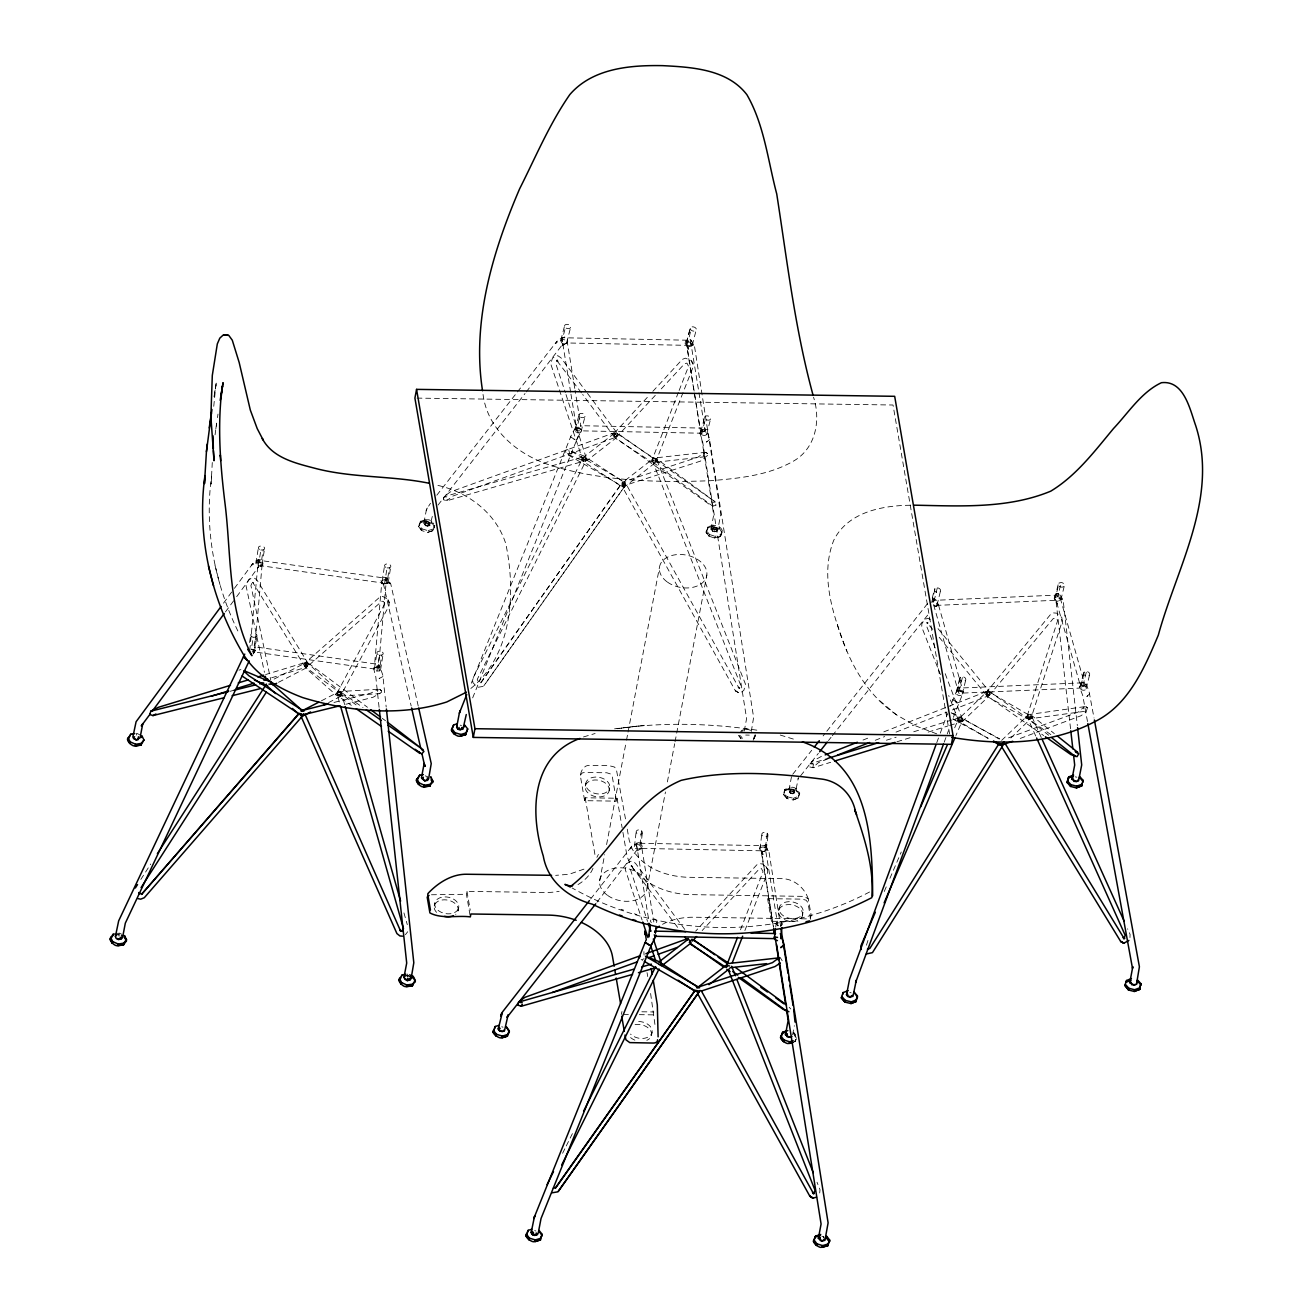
<?xml version="1.0" encoding="UTF-8"?>
<svg xmlns="http://www.w3.org/2000/svg" width="1313" height="1313" viewBox="0 0 1313 1313"><rect width="100%" height="100%" fill="white"/><g stroke="black" fill="none" stroke-linecap="round" stroke-linejoin="round"><path stroke-width="0.75" stroke-dasharray="5 3.75" d="M953.369 717.341L963.561 691.541L957.554 688.816L950.169 706.312M678.394 392.341L652.118 459.862L653.447 460.354M1129.968 937.58L1130.083 934.364L1127.572 928.8M810.695 919.33L808.004 902.622L806.034 900.193L802.112 899.142L767.58 898.65L768.121 895.745L772.011 918.361L771.47 921.266L797.877 921.644M784.747 789.474L784.895 790.754C790.114 789.671 790.262 784.895 796.088 788.555L799.748 793.101L798.419 797.861L793.167 800.011L787.111 798.567L783.467 794.447L784.747 789.474L790.328 787.094M717.062 530.239L716.028 527.416L714.469 526.973L711.991 530.14L712.795 531.42L716.373 531.486L716.028 527.416M613.696 432.978L614.287 435.752L616.273 437.098L615.731 434.127L613.696 432.978L450.343 491.932L444.171 496.478L443.334 499.679L446.863 500.778L586.763 460.289L586.238 456.858L567.216 449.571L565.411 450.392L566.248 453.838L622.296 486.27L700.469 461.126L707.723 455.299L707.526 453.576L705.458 452.312L652.971 458.171L652.315 461.585L653.792 462.471L706.279 456.596L703.276 455.874L704.113 452.657L697.942 457.203L622.099 482.199L623.708 486.27L625.037 485.219L625.086 482.248L568.742 449.817L569.579 453.264L566.248 453.838L583.448 460.863L585.27 461.109L586.337 459.435L584.63 456.612L582.841 457.006L444.286 496.642L447.815 497.364L446.748 500.598L452.919 496.051L616.273 437.098M212.279 462.488L211.147 484.12L211.59 476.258C204.04 530.255 215.086 585.647 239.426 634.163M213.756 406.324L215.841 385.218L214.544 393.637M613.942 436.408L615.255 433.897L617.537 433.684L615.928 436.195L613.942 436.408L582.677 394.474M622.181 486.499L623.232 483.742L625.809 483.545L738.924 687.963L738.037 687.126L739.843 687.831L740.565 684.894L652.512 460.961L657.173 460.814L745.538 684.336L743.864 690.277L740.893 692.558L738.546 692.69L735.329 690.704L622.181 486.499L624.463 486.27L625.809 483.545M624.676 486.319L624.085 483.561L622.099 482.199M793.315 799.798L798.419 797.861L798.32 796.367L793.512 798.271L793.167 800.011M427.595 532.389L433.109 530.583L434.784 525.315L433.109 530.583L427.595 532.389L421.67 530.583L418.666 526.743L420.406 522.771C425.904 522.213 426.052 517.207 431.764 521.261L433.782 523.969M706.181 532.422L709.168 536.262L706.181 532.422L707.92 528.45C713.222 527.514 713.468 522.984 719.261 526.94C725.482 530.468 721.182 538.954 714.814 538.067L709.168 536.262L705.967 531.978L708.249 526.71L713.336 525.134M823.349 1238.028L823.448 1236.715L821.889 1236.255M249.749 650.395L258.382 560.175L386.514 578.344L378.259 669.548L252.145 651.642M792.543 793.84L794.168 790.328L790.623 789.425L789.425 792.264L790.672 793.479L794.184 793.331L794.168 790.328M819.706 1192.975L820.018 1189.775L817.014 1182.209M433.027 529.073L427.94 530.649L427.726 532.175M722.298 530.994L720.525 534.752L715.142 536.328L714.814 538.067M634.425 846.557L636.149 831.835M639.858 845.424A3.151 2.232 6.7 0 0 636.099 844.751L635.426 845.063A3.151 2.232 6.7 0 0 634.786 847.706L635.262 848.198A3.151 2.232 6.7 0 0 638.66 848.969A3.151 2.232 6.7 0 0 640.695 847.082L639.858 845.424L641.581 830.702A3.151 2.232 6.7 0 0 637.823 830.029L637.15 830.325A3.151 2.232 6.7 0 0 637.987 834.05A3.151 2.232 6.7 0 0 642.418 832.36L641.581 830.702M640.695 847.082L642.418 832.36M760.03 849.035L761.753 834.313M765.463 847.903A3.151 2.232 6.7 0 0 761.688 847.246L761.031 847.542A3.151 2.232 6.7 0 0 760.391 850.184L760.867 850.676A3.151 2.232 6.7 0 0 764.264 851.448A3.151 2.232 6.7 0 0 766.3 849.56L765.463 847.903L767.186 833.181A3.151 2.232 6.7 0 0 763.411 832.508L762.755 832.819A3.151 2.232 6.7 0 0 763.592 836.529A3.151 2.232 6.7 0 0 768.023 834.838L767.186 833.181M766.3 849.56L768.023 834.838M775.72 927.044L776.147 923.351M781.137 926.042L781.58 922.235A3.151 2.232 6.7 0 0 777.805 921.562L777.148 921.857A3.151 2.232 6.7 0 0 778.363 925.698M427.447 526.201L429.285 522.82L425.839 521.688L424.493 524.461L425.593 525.742L429.154 525.824L429.285 522.82M714.649 531.88L714.912 529.713L716.8 528.483M959.409 721.707L958.638 718.523L961.937 717.522L962.675 720.919L961.247 721.838L952.943 718.851M215.053 434.833L216.678 423.098M946.804 715.273L947.067 713.336M1070.555 728.748L1056.112 601.814L1054.257 598.433L1054.602 596.069L1056.981 594.247L1059.64 594.559L1063.103 599.795L1077.349 725.58M217.482 417.632L217.991 414.071M215.824 428.859L216.629 423.459M136.339 735.05L136.667 733.311L141.902 735.74M118.843 934.807L119.171 933.067L124.423 935.496M215.332 388.845L216.448 381.673L213.592 399.382M407.407 975.756L407.736 974.016M255.904 563.228L258.431 547.373M258.349 565.854L260.877 549.999A3.151 2.019 9.1 0 1 258.907 546.684A3.151 2.019 9.1 0 1 264.094 547.176L264.455 547.685A3.151 2.019 9.1 0 1 263.224 549.917L260.696 565.772L258.349 565.854A3.151 2.019 9.1 0 1 255.904 564.016A3.151 2.019 9.1 0 1 257.233 562.062L257.972 561.898A3.151 2.019 9.1 0 1 261.566 563.031L261.927 563.54A3.151 2.019 9.1 0 1 260.696 565.772M249.536 642.566L250.799 634.639M262.026 564.606L264.553 548.752M251.275 649.558A3.151 2.019 9.1 0 0 253.622 649.475L251.275 649.558L253.245 637.265A3.151 2.019 9.1 0 1 251.275 633.949A3.151 2.019 9.1 0 1 256.462 634.442L256.823 634.95A3.151 2.019 9.1 0 1 255.592 637.182L253.064 653.037A3.151 2.019 9.1 0 0 254.295 650.805L253.934 650.296A3.151 2.019 9.1 0 0 251.144 649.131M254.394 651.872L256.921 636.001M382.099 581.134L384.627 565.279M384.528 583.76L387.072 567.905A3.151 2.019 9.1 0 1 385.103 564.59A3.151 2.019 9.1 0 1 390.289 565.082L390.65 565.591A3.151 2.019 9.1 0 1 389.419 567.823L386.875 583.678L384.528 583.76A3.151 2.019 9.1 0 1 382.083 581.922A3.151 2.019 9.1 0 1 383.429 579.969L384.167 579.788A3.151 2.019 9.1 0 1 387.762 580.937L388.123 581.446A3.151 2.019 9.1 0 1 386.875 583.678M374.451 668.399L376.995 652.528M388.221 582.512L390.749 566.642M376.897 671.025L379.424 655.171A3.151 2.019 9.1 0 1 377.455 651.839A3.151 2.019 9.1 0 1 382.657 652.348L383.019 652.856A3.151 2.019 9.1 0 1 381.771 655.089L379.244 670.943L376.897 671.025A3.151 2.019 9.1 0 1 374.451 669.187A3.151 2.019 9.1 0 1 375.797 667.217L376.519 667.053A3.151 2.019 9.1 0 1 380.13 668.202L380.475 668.711A3.151 2.019 9.1 0 1 379.244 670.943M380.589 669.778L383.117 653.907M791.493 776.705L788.703 791.427L792.954 793.807L795.76 791.132L798.206 778.33M426.118 519.456L420.275 521.474L418.666 526.743M420.406 522.771L420.275 521.474M421.489 530.354L418.453 526.3L421.67 530.583L421.998 528.86L418.995 525.003L420.734 521.031M432.305 516.403L429.991 525.381L427.743 526.185L424.92 525.282L423.754 523.575L426.446 509.493L430.5 503.289M432.699 530.813L434.455 527.055L431.435 522.984L431.764 521.261M434.275 905.921L434.833 903.016M458.122 910.648L458.68 907.743A12.162 8.321 10.8 0 0 442.251 897.14A12.162 8.321 10.8 0 0 439.33 911.255A12.162 8.321 10.8 0 0 458.68 907.743M470.005 915.013L466.443 894.268L466.985 891.379L544.616 892.495A57.969 39.685 10.8 0 0 559.141 891.33M583.448 460.863L582.857 457.646L586.238 456.858M584.63 800.667L585.188 797.779L617.061 798.238L616.503 801.143L584.63 800.667L580.428 776.196C580.362 771.65 583.415 765.988 588.224 765.364L609.166 765.676L614.32 766.989L616.273 768.893L625.727 820.198M585.286 786.077L585.844 783.172M609.134 790.803A12.162 8.321 10.8 0 0 592.705 780.201A12.162 8.321 10.8 0 0 589.783 794.316A12.162 8.321 10.8 0 0 609.134 790.803L609.692 787.898A12.162 8.321 10.8 0 0 593.263 777.296A12.162 8.321 10.8 0 0 590.341 791.411A12.162 8.321 10.8 0 0 609.692 787.898M599.68 880.744L604.669 854.632M606.59 844.587L626.12 742.14M626.514 740.138L627.663 734.115M628.041 732.096L659.454 567.397M707.92 528.45L707.789 527.153M708.987 536.032L709.512 534.522L706.509 530.682L708.249 526.71M710.973 529.254L713.698 514.942L687.044 346.123L688.439 348.273L685.107 343.399L685.616 341.068L688.11 339.394L690.72 339.854L694.364 345.401L720.788 514.204L717.505 531.059L714.961 531.847L710.973 529.254L711.859 527.366L714.141 526.776L716.914 527.465L718.113 529.385M621.394 1014.391L621.952 1011.502M647.079 888.376L665.461 791.969M667.381 781.924L674.669 743.749M675.046 741.747L706.854 575.028M720.197 536.475L721.969 532.733L718.933 528.663L719.261 526.94M654.924 1024.435L650.444 992.283M651.511 1035.268L652.069 1032.363M744.225 731.046L746.605 718.572L702.488 440.791L699.369 431.682L704.851 428.826L706.23 429.449L709.381 438.345L753.629 717.407L751.036 733.015M754.122 738.71L755.385 735.28M787.111 798.567L787.439 796.827L783.598 793.791M796.072 789.638L799.256 794.201L795.76 790.295L796.088 788.555M778.675 910.697L779.233 907.792M802.522 915.407A12.162 8.321 10.8 0 0 786.093 904.805A12.162 8.321 10.8 0 0 783.172 918.936A12.162 8.321 10.8 0 0 802.522 915.407L803.08 912.519A12.162 8.321 10.8 0 0 786.651 901.916A12.162 8.321 10.8 0 0 783.73 916.031A12.162 8.321 10.8 0 0 803.08 912.519M792.609 1034.841L794.349 1025.699M793.413 1034.119L793.741 1032.379L795.776 1035.087M795.859 1039.436L794.677 1041.931L796.778 1036.449M1027.045 716.455L1031.394 717.128L1062.332 620.868L1061.79 617.471L1056.817 613.187L1053.65 612.908L1050.663 614.32L986.309 692.361L989.099 695.66L1053.305 618.489L1056.752 618.341L1057.556 620.868L1027.045 716.455L1028.358 716.816M1061.216 596.627L1060.609 599.434L1058.508 600.812L1055.225 599.943A3.151 2.265 13.8 0 1 1055.554 597.185L1059.033 583.021L1061.183 582.529A3.151 2.265 13.8 0 1 1064.252 585.943A3.151 2.265 13.8 0 1 1059.23 586.287L1058.721 585.762A3.151 2.265 13.8 0 1 1059.033 583.021M118.974 936.153L119.27 934.823L117.743 935.037M407.539 977.085L407.834 975.772L409.295 976.396M790.672 793.479L790.623 789.425M932.246 598.137L934.429 589.291M931.672 602.486L935.168 588.322L937.318 587.814A3.151 2.265 13.8 0 1 940.387 591.244A3.151 2.265 13.8 0 1 935.365 591.572L934.856 591.063A3.151 2.265 13.8 0 1 935.168 588.322M937.318 587.814L933.822 601.978A3.151 2.265 13.8 0 1 936.776 603.635A3.151 2.265 13.8 0 1 936.267 606.097L935.644 606.409A3.151 2.265 13.8 0 1 934.117 606.59M937.006 605.129L940.485 590.965M956.225 692.378L959.721 678.214M956.964 691.409L959.114 690.917A3.151 2.265 13.8 0 1 962.068 692.575A3.151 2.265 13.8 0 1 961.543 695.02L960.935 695.332A3.151 2.265 13.8 0 1 957.161 694.675L956.652 694.15A3.151 2.265 13.8 0 1 956.964 691.409L960.443 677.245L962.593 676.737A3.151 2.265 13.8 0 1 965.662 680.167A3.151 2.265 13.8 0 1 960.656 680.495L960.131 679.986A3.151 2.265 13.8 0 1 960.443 677.245M959.114 690.917L962.593 676.737M962.281 694.052L965.777 679.888M1054.815 598.154L1058.294 583.99M1055.554 597.185L1057.704 596.693L1061.183 582.529M1060.871 599.844L1064.367 585.68M1080.09 687.076L1083.586 672.913M1080.829 686.108L1082.979 685.616A3.151 2.265 13.8 0 1 1085.933 687.273A3.151 2.265 13.8 0 1 1085.424 689.735L1084.801 690.047A3.151 2.265 13.8 0 1 1081.026 689.374L1080.517 688.865A3.151 2.265 13.8 0 1 1080.829 686.108L1084.325 671.944L1086.475 671.452A3.151 2.265 13.8 0 1 1089.527 674.866A3.151 2.265 13.8 0 1 1084.522 675.21L1083.996 674.685A3.151 2.265 13.8 0 1 1084.325 671.944M1082.979 685.616L1086.475 671.452M1086.163 688.767L1089.642 674.603M425.593 525.742L425.839 521.688M560.569 341.216A3.151 2.068 14.7 0 1 562.555 339.591A3.151 2.068 14.7 0 1 565.903 340.592L566.379 341.101A3.151 2.068 14.7 0 1 565.788 343.563L565.132 343.793A3.151 2.068 14.7 0 1 561.406 342.857L560.569 341.216L564.688 325.443M561.406 342.857L565.411 327.61L564.557 325.969A3.151 2.068 14.7 0 1 568.906 324.738A3.151 2.068 14.7 0 1 569.776 328.316L569.12 328.545A3.151 2.068 14.7 0 1 565.411 327.61M566.625 342.759L570.613 327.511M574.963 430.27A3.151 2.068 14.7 0 1 576.949 428.629A3.151 2.068 14.7 0 1 580.297 429.646L580.773 430.155A3.151 2.068 14.7 0 1 580.165 432.617L579.525 432.847A3.151 2.068 14.7 0 1 575.8 431.895L574.963 430.27L579.082 414.498M575.8 431.895L579.788 416.648L578.951 415.023A3.151 2.068 14.7 0 1 583.3 413.776A3.151 2.068 14.7 0 1 584.154 417.37L583.514 417.6A3.151 2.068 14.7 0 1 579.788 416.648M581.019 431.796L585.007 416.549M686.305 343.169L690.293 327.922M686.174 343.694A3.151 2.068 14.7 0 1 688.16 342.069A3.151 2.068 14.7 0 1 691.508 343.07L691.984 343.596A3.151 2.068 14.7 0 1 691.377 346.041L690.72 346.271A3.151 2.068 14.7 0 1 687.011 345.335L686.174 343.694L690.162 328.447A3.151 2.068 14.7 0 1 694.511 327.216A3.151 2.068 14.7 0 1 695.365 330.794L694.708 331.024A3.151 2.068 14.7 0 1 690.999 330.088L690.162 328.447M687.011 345.335L690.999 330.088M692.214 345.237L696.202 329.99M700.568 432.748A3.151 2.068 14.7 0 1 702.553 431.107A3.151 2.068 14.7 0 1 705.902 432.125L706.361 432.634A3.151 2.068 14.7 0 1 705.77 435.095L705.114 435.325A3.151 2.068 14.7 0 1 701.405 434.373L700.568 432.748L704.671 416.976M701.405 434.373L705.393 419.142L704.556 417.501A3.151 2.068 14.7 0 1 708.905 416.254A3.151 2.068 14.7 0 1 709.759 419.848L709.102 420.078A3.151 2.068 14.7 0 1 705.393 419.142M706.607 434.275L710.596 419.044M783.68 794.874L785.223 789.031M424.493 524.461L427.267 521.294M712.385 528.876L714.469 526.973M957.554 688.816L959.097 690.654L963.561 692.181M423.754 523.575L424.345 521.688L426.922 521.113L430.91 523.723M989.099 695.66L986.473 691.935M472.664 697.876L577.359 438.329L581.79 429.975L577.999 426.774L576.144 426.282L571.139 435.604L470.563 685.091M797.976 798.107L799.584 792.461M304.567 666.052L306.339 663.754L308.325 663.738L305.158 666.741L304.567 666.052L252.621 582.25L253.524 582.988L251.407 583.284L252.178 582.709L250.914 585.516L270.79 680.183M271.676 677.771L306.848 667.037L306.881 664.066L304.731 662.622L265.636 674.554M789.95 790.951L791.985 788.932M580.412 775.212L582.25 772.947L584.548 772.471L606.852 772.783L610.43 773.948L612.301 776.656L616.503 801.143M932.525 602.125L933.297 599.959L935.332 599.434L937.646 601.059L937.712 605.539L934.495 607.41M750.724 730.323L746.276 728.961L745.997 730.061L740.614 731.636M936.76 742.682L939.583 735.017M940.289 733.114L947.346 713.977M944.195 742.222L948.429 730.734M304.731 662.622L304.747 665.379L306.848 667.037L381.82 601.256L383.478 601.403L384.758 603.488L383.888 601.387L384.414 604.472L336.867 693.395L338.491 693.921M798.37 777.477L798.107 778.97M679.133 390.47L688.57 366.327L686.945 363.11L684.598 363.717L659.602 390.667M740.499 929.801L763.05 871.783L761.442 868.55L759.078 869.173L702.16 930.556M655.548 462.291L693.182 366.836L692.919 363.159L690.983 360.369L685.288 358.17L682.268 359.434L650.345 394.064M744.881 930.556L767.678 872.292L767.399 868.615L762.82 864.085L759.767 863.626L756.764 864.873L695.677 931.13M712.795 531.42L713.353 527.366M884.256 891.511L886.685 885.881M889.919 878.348L901.26 852.006M954.682 727.796L957.916 720.279L962.363 720.492L955.913 735.543M867.975 940.453L865.677 947.592M753.465 738.579L755.205 734.624M753.137 740.319L755.254 735.92M795.104 1041.718L796.252 1039.075M949.627 725.465L961.329 721.838L961.773 718.392L960.312 717.374L913.717 731.768M1087.492 721.559L1082.733 695.463L1079.335 686.601L1082.142 683.925L1086.048 683.958L1088.986 691.13L1094.024 717.965M1086.048 683.958L1083.241 686.633L1079.335 686.601M562.604 337.326L561.603 339.427L562.555 342.217L564.541 343.546L566.707 343.185L567.708 341.085L567.035 338.721L564.771 336.949L557.992 339.919L555.58 343.53L558.747 341.068L556.548 341.643M637.084 842.765L636.083 844.866L637.035 847.656L639.037 848.986L641.187 848.625L642.188 846.524L641.532 844.177L639.25 842.404L632.472 845.375L630.059 848.986L633.227 846.524L631.028 847.098M624.561 486.532L483.529 686.354L477.505 687.356L472.893 682.612L472.614 678.936L582.086 459.337L586.402 459.829L477.226 679.445L478.851 682.678L481.214 682.054L621.935 483.069L624.561 486.532L483.873 685.747M562.604 1153.274L565.345 1147.792M566.264 1145.954L572.649 1133.152M958.556 717.883L958.162 721.116L961.329 721.838M789.425 792.264L790.344 790.492M596.89 857.323L598.416 854.451M345.844 704.277L373.105 697.252L381.492 692.328L381.476 690.375L378.275 689.276L337.999 691.623L336.932 694.938L340.116 696.038L341.216 694.692L389.058 605.802L389.19 602.585L387.581 599.105L382.575 596.348L379.621 597.267L304.731 663.229L306.947 667.004M711.991 530.14L712.926 528.417M616.585 437.081L616.421 435.194L614.254 433.208L616.585 437.081L658.223 392.177M582.841 457.006L582.233 460.207L585.417 461.126M927.503 603.652L823.12 735.904M140.836 879.431L150.749 864.003M253.179 654.022L255.395 650.624L252.03 647.621M706.23 429.449L703.062 431.911L699.369 431.682M480.903 682.875L621.935 483.069L622.099 484.94L624.266 486.926M407.687 931.754L405.405 934.692M223.505 603.159L233.205 589.98M234.42 588.339L252.802 563.572L255.231 563.31L251.423 565.279L254.098 561.948L258.152 559.699L260.532 559.65L262.666 561.685L262.977 564.098L261.55 566.018L257.512 568.25L258.924 566.33L236.373 597.087M225.459 611.907L235.158 598.728M258.152 559.699L256.724 561.619L257.266 564.492L259.17 566.067L261.55 566.018M436.802 495.214L516.19 393.523M517.437 391.914L556.499 341.872M438.05 505.045L525.019 393.523M526.283 391.898L563.113 343.678L562.112 345.779L566.707 343.185M590.669 898.978L630.979 847.312M596.972 902.195L637.593 849.134L636.592 851.234L641.187 848.625M792.74 774.276L811.713 750.297M800.635 775.77L818.36 753.35M828.487 740.548L831.031 737.332M832.294 735.74L928.521 614.041M434.455 527.055L431.78 522.344M721.969 532.733L719.278 528.023M614.254 433.208L648.967 395.574M945.196 673.667L962.527 719.639L958.424 720.246L948.692 695.529M1001.638 740.384L1027.127 716.028L1025.995 717.358L1026.635 718.621L988.065 697.006L962.577 721.362L963.709 720.016L963.069 718.753L999.882 739.4M1010.879 737.972L1032.461 717.079L987.606 691.015L957.243 720.295L987.95 738.415M255.395 650.624L252.605 650.312M470.858 688.455C512.415 654.777 516.091 592.475 505.751 543.631C495.937 512.694 467.494 491.636 436.507 485.104M379.08 707.33L375.797 676.884L373.335 667.349L379.375 665.215L382.838 675.243L386.186 707.018M380.327 665.921L376.519 667.89L373.335 667.349M566.001 394.524L586.566 459.025L582.545 459.353L550.771 364.029L552.445 358.088L557.762 355.659L561.012 357.858L586.255 391.734M962.987 719.196L958.424 720.246M587.174 458.582L584.925 459.008M642.549 959.54L644.059 958.703M304.731 663.229L306.339 663.754L307.554 666.479M274.138 679.067L306.618 662.244L341.757 693.428L342.414 694.856L341.265 696.038L328.644 702.57M278.504 682.317L305.831 668.153L336.473 695.348L335.833 693.921L336.981 692.755L320.585 701.24M583.94 869.14L569.087 874.277L555.645 875.361M869.583 891.987C777.263 940.6 662.983 939.402 572.074 887.949M1041.291 737.529L1032.084 717.095L1029.901 717.39M821.413 756.403L811.894 761.573L809.12 765.118L809.382 766.825L813.124 767.728L830.686 762.295M863.018 740.04L870.568 737.069M883.813 731.866L985.915 691.738L988.623 694.413L988.689 695.693L948.987 711.301M827.961 758.865L818.508 762.574L812.862 767.531L813.502 764.068L811.992 763.28L813.863 764.264L810.367 763.772L827.912 758.34M875.246 740.286L884.699 736.56M896.04 732.112L947.1 712.04M1020.25 738.431L1081.042 715.733L1086.13 711.876L1087.459 707.756L1085.129 706.575L1027.751 714.715L1027.308 718.162L1028.818 718.95L1084.85 711.301L1083.291 710.284L1083.98 707.051L1078.334 711.991L1006.103 738.743M784.616 790.131L790.016 788.194M749.28 735.116L745.702 735.05M741.189 730.553L746.276 728.961M238.982 670.155L240.903 669.564M886.406 740.22L896.155 737.2M896.976 741.763L912.584 736.938M928.176 732.096L947.674 726.056M789.047 789.49L794.053 789.277L795.76 791.132M583.497 736.938L595.117 733.507M707.658 527.793L713.057 526.218M657.173 460.814L652.512 460.961M420.16 522.114L425.839 520.555M714.929 537.838L720.607 536.262L720.525 534.752M333.978 702.455L370.972 693.051L378.275 689.276L376.979 692.509L380.097 693.641L340.116 696.038M937.712 605.539L935.693 606.064L933.674 604.85M229.988 691.311L233.96 690.31M405.307 975.887L407.769 975.395L410.395 976.609M406.603 976.019L407.834 975.772M986.933 695.759L989.723 694.347L989.444 691.59L986.687 692.788L986.933 695.759L1043.704 735.575M614.484 437.065L617.274 435.801L617.274 433.06L614.533 434.094L614.484 437.065L708.692 503.897L712.614 506.014L715.946 505.439L715.404 502.009L656.123 458.45L652.807 459.041L653.349 462.471L712.614 506.014L711.777 502.584L715.404 502.009L617.274 433.06M1029.671 717.423L1027.423 717.522L1035.776 736.117M1028.818 718.95L1031.296 717.128L1029.458 714.42M431.468 894.76L466.443 894.268M113.345 933.92L119.171 933.067M114.346 934.774L118.941 934.167M584.827 459.14L582.545 459.353M305.059 666.774L307.751 665.806L308.325 663.131L305.683 663.902L305.059 666.774L357.628 706.033M614.582 728.813L644.24 725.318L617.077 728.699C663.36 721.969 711.039 723.348 757.224 730.225M652.971 458.171L654.727 457.991L656.418 460.814L652.118 459.862M1031.394 717.128L1027.423 717.522M344.663 704.589L341.856 694.758L337.26 694.561L340.051 704.392M910.286 505.259C881.811 505.505 847.64 512.251 833.771 540.234C819.312 576.588 833.739 616.765 846.869 651.264M1032.084 717.095L1030.049 716.98M260.877 549.999L263.224 549.917M387.072 567.905L389.419 567.823M253.245 637.265L255.592 637.182M379.424 655.171L381.771 655.089M625.086 482.248L622.296 483.512L622.296 486.27M341.856 694.758L337.26 694.561M416.96 398.102L893.021 405.011L949.66 734.246M641.876 1011.781L653.825 1011.962M623.396 1014.424L629.37 1014.522M639.333 1014.654L653.267 1014.867M337.999 691.623L339.821 691.672L341.216 694.692L336.867 693.395M1028.325 718.982L1031.624 717.981L1030.836 714.797L1027.587 715.585L1028.325 718.982L1048.644 735.247M653.349 462.471L656.713 461.684L656.123 458.45M957.916 720.279L962.363 720.492M686.486 345.549L689.079 346.008L691.262 344.745L692.099 342.004L690.72 339.854M780.661 926.584L768.844 850.84L765.2 845.293L762.59 844.85L760.112 846.508L759.587 848.855L762.919 853.713L761.54 851.579L773.57 927.323M760.966 850.988L763.559 851.448L765.742 850.2L766.579 847.443L765.2 845.293M582.086 459.337L586.402 459.829M655.138 460.535L656.434 460.781M1075.232 776.836L1076.824 777.198M791.165 791.312L792.757 791.673M581.79 429.975L575.734 426.873M787.439 796.827L793.512 798.271M483.036 394.442C487.681 430.845 519.456 455.923 552.707 465.984L552.937 466.049M789.999 788.834L795.76 790.295M552.707 465.984C603.799 481.28 657.829 482.708 710.76 480.706C738.94 478.342 768.072 475.519 793.15 461.306C815.75 448.619 821.002 420.423 813.568 397.281M337.966 695.972L341.396 695.578L341.232 692.328L337.835 692.493L337.966 695.972L351.342 705.36M789.179 1007.268L790.787 1008.975M791.526 790.245L794.414 792.051M849.856 992.497L851.152 992.858M426.151 523.592L427.71 524.051M713.008 526.858L718.933 528.663M421.998 528.86L427.94 530.649M418.24 706.082L390.798 584.154L386.859 577.966L384.463 577.228L381.804 578.59L380.918 580.822L384.43 586.255L383.462 584.006L411.166 705.984M381.886 583.087L384.282 583.825L386.58 582.841L387.827 580.231L386.859 577.966M780.217 735.034L796.86 740.155M709.512 534.522L715.142 536.328M425.789 521.195L431.435 522.984M339.607 694.167L341.216 694.692M621.049 909.285L623.593 910.139M634.409 913.782L636.936 914.636M714.075 528.286L715.962 528.958M713.648 529.27L714.912 529.713M426.856 522.607L429.548 524.56M460.207 725.137L461.47 725.58M501.747 1026.75L503.01 1027.193M534.686 1230.593L535.95 1231.036M988.689 695.693L986.785 694.479L985.915 691.738M989.838 692.214L987.425 692.542L986.358 695.151L988.771 694.823L989.838 692.214L937.58 628.09M936.727 733.852L916.179 726.105L896.352 714.797L878.134 699.337M425.248 775.852L427.874 776.853M951.974 713.254L961.937 717.522M951.17 712.713L999.735 738.842M988.229 738.234L952.138 718.671M641.138 959.475L642.697 960.328M930.195 619.473L927.897 618.275L924.565 619.49L921.841 623.872L921.726 627.089L940.453 674.619M989.444 691.59L1051.237 734.903M341.232 692.328L362.979 707.576M780.496 957.932L782.203 960.755M308.325 663.131L367.476 707.28M382.264 718.326L385.546 720.771M1030.836 714.797L1054.29 733.573M896.352 714.797L895.794 714.305C864.299 692.854 846.787 657.452 836.562 621.755M783.467 794.447L786.963 798.353M823.448 1236.715L824.187 1237.568M932.854 629.469L926.699 622.608L927.963 623.199L926.994 623.232L927.914 622.543L926.65 626.235L935.562 648.999M939.222 637.281L986.358 695.151M662.491 924.319A57.969 39.685 10.8 0 1 694.396 917.229L806.559 918.87L810.137 917.918L811.27 915.538L808.217 898.831L804.065 896.385L690.507 894.613A57.969 39.685 10.8 0 1 626.531 853.335L622.477 829.718M1054.257 598.433L1055.833 600.501A3.151 2.265 13.8 0 0 1059.509 601.124L1060.133 600.812A3.151 2.265 13.8 0 0 1060.641 598.351A3.151 2.265 13.8 0 0 1057.704 596.693M587.469 393.342L617.537 433.684M581.462 392.866L556.351 359.926L558.271 361.239L556.449 360.533L557.319 359.877L555.744 363.455L565.361 392.587M740.434 735.657L742.452 738.366M741.106 738.743L738.874 735.608L741.041 738.595M794.431 1035.465L796.449 1038.173M684.795 929.456L635.492 863.314L632.242 861.115L629.928 861.459L626.925 863.544L625.251 869.469L642.106 920.052M677.606 927.355L630.831 865.382L632.751 866.678L630.946 865.989L631.816 865.333L630.224 868.911L647.555 921.447M738.874 735.608L740.909 738.448M793.758 1033.479L795.809 1036.334M308.325 663.738L256.888 579.854L254.459 578.163L251.833 578.163L248.534 579.854L245.974 585.5L264.455 672.322M808.217 898.831C804.771 888.13 794.677 879.546 783.401 878.676L687.552 877.281C665.412 876.296 643.78 868.287 632.242 849.101L629.157 840.074L627.089 828.142M781.58 922.235L782.417 923.876A3.151 2.232 6.7 0 1 780.743 925.681M933.674 604.932L958.785 693.248L1084.538 687.881L1085.506 686.978L1059.378 595.002L933.609 600.369L933.116 602.962M403.944 912.896L407.309 924.68M215.004 565.329L219.977 584.63M793.807 791.197L794.184 793.331M767.58 898.65L771.47 921.266M617.061 798.238L622.132 827.748M647.046 972.605L647.736 976.544M585.188 797.779L594.658 852.876A57.969 39.685 10.8 0 1 595.052 856.388M466.985 891.379L470.235 910.221M777.985 925.96L764.888 845.72L637.379 843.209L636.46 844.078L648.967 921.431M773.308 926.338L760.949 849.905L761.228 850.791L640.859 848.411L641.778 847.542L653.808 921.972M574.766 388.369L567.298 342.102L566.379 342.956L686.748 345.335L686.469 344.449L700.124 428.941L701.027 428.071L580.674 425.691L580.953 426.594L575.094 390.371M570.63 392.177L561.98 338.623L562.883 337.753L690.408 340.264L705.442 432.42L704.523 433.274L576.998 430.762L570.958 394.163M428.826 523.641L429.154 525.824M428.514 521.753L428.744 523.28M793.282 789.31L793.479 790.803M716.34 529.32L716.373 531.486M656.336 922.481A3.151 2.232 6.7 0 0 656.812 921.398L655.975 919.757A3.151 2.232 6.7 0 0 652.216 919.084L651.543 919.379A3.151 2.232 6.7 0 0 651.379 922.53M436.573 912.371A12.162 8.321 10.8 0 1 438.148 901.243A12.162 8.321 10.8 0 1 454.413 902.967A12.162 8.321 10.8 0 1 455.677 914.406M644.092 955.109A57.969 39.685 10.8 0 1 643.928 951.597M592.984 868.287A57.969 39.685 10.8 0 1 577.884 884.634M638.676 1021.514A12.162 8.321 10.8 0 1 651.215 1034.398A12.162 8.321 10.8 0 1 630.519 1034.086M635.082 1024.665A12.162 8.321 10.8 0 1 650.066 1029.819A12.162 8.321 10.8 0 1 646.833 1040.339M634.868 1040.159A12.162 8.321 10.8 0 1 628.418 1034.923M262.075 564.967L254.837 647.769L254.443 646.784L375.37 663.951L374.566 664.755L381.82 581.954L382.198 582.923L261.271 565.755L262.075 564.967M426.791 508.902L426.2 510.79L427.414 507.606L426.791 508.902M1089.642 693.888L1086.836 696.563L1089.642 693.888M577.359 438.329L576.817 439.56L578.13 436.622L577.244 438.493M709.512 439.642L706.345 442.104L709.512 439.642M582.496 458.056L581.347 459.337L581.987 460.65L623.494 487.796L657.616 460.83L615.469 432.387L582.496 458.056M587.896 459.468L586.763 460.748L615.518 438.361L651.708 462.028L651.067 460.715L652.2 459.419L623.445 481.805L587.256 458.139L587.896 459.468M382.904 676.572L379.096 678.542L382.904 676.572M938.319 604.44L937.367 605.342L1056.062 600.271L1080.304 685.501L1080.796 682.891L962.084 687.963L937.859 602.749L938.319 604.44M739.777 687.864L738.973 688.472L739.843 687.831M934.61 598.81L932.46 599.302A3.151 2.265 13.8 0 1 934.61 598.81M1058.475 593.525L1056.325 594.018A3.151 2.265 13.8 0 1 1058.475 593.525M959.901 687.733L957.751 688.225A3.151 2.265 13.8 0 1 959.901 687.733M1083.767 682.448L1081.617 682.941A3.151 2.265 13.8 0 1 1083.767 682.448M261.254 562.227L258.907 562.309A3.151 2.019 9.1 0 0 261.254 562.227M387.45 580.116L385.103 580.198A3.151 2.019 9.1 0 0 387.45 580.116M379.818 667.381L377.471 667.464A3.151 2.019 9.1 0 0 379.818 667.381M1061.511 598.794L1058.885 598.268L1063.136 600.648L1061.511 598.794M1085.884 706.739L1087.459 707.756L1085.884 706.739M693.001 344.351L690.441 343.661L694.429 346.271L693.001 344.351M767.481 849.79L764.921 849.117L768.909 851.727L767.481 849.79M956.964 702.11L952.713 699.731L956.964 702.11M706.017 452.476L707.526 453.576L706.017 452.476M574.651 439.51L570.679 436.901L574.651 439.51M389.895 583.038L387.532 582.086L390.913 585.073L389.895 583.038M738.546 692.69L735.329 690.704L738.546 692.69M381.295 690.687L379.785 689.276L381.295 690.687M388.024 599.647L389.19 602.585L388.024 599.647M688.488 349.143L687.323 347.009L688.488 349.143M762.968 854.599L761.819 852.465L762.968 854.599M1057.49 603.882L1056.112 601.814L1057.49 603.882M691.278 360.829L692.903 363.619L691.278 360.829M765.758 866.285L767.383 869.075L765.758 866.285M687.914 341.922L687.06 340.28A3.151 2.068 14.7 0 0 687.914 341.922M702.291 430.959L701.454 429.335A3.151 2.068 14.7 0 0 702.291 430.959M562.309 339.443L561.472 337.802A3.151 2.068 14.7 0 0 562.309 339.443M576.702 428.481L575.849 426.856A3.151 2.068 14.7 0 0 576.702 428.481M766.677 846.261L765.84 844.604A3.151 2.232 6.7 0 1 766.677 846.261M641.089 843.783L640.252 842.125A3.151 2.232 6.7 0 1 641.089 843.783M667.529 582.168A24.011 16.429 10.8 0 0 706.492 576.719A24.011 16.429 10.8 0 0 675.424 554.759A24.011 16.429 10.8 0 0 667.529 582.168M607.755 895.515A24.011 16.429 10.8 0 0 646.718 890.066A24.011 16.429 10.8 0 0 615.649 868.09A24.011 16.429 10.8 0 0 607.755 895.515"/><path stroke-width="1.5" d="M404.995 978.415L407.227 980.614L409.082 980.237L409.131 978.267M1073.246 776.738L1073.394 775.441M1131.117 980.286L1126.308 982.206M579.936 738.448C530.534 756.583 529.927 813.6 543.27 856.01C547.652 881.483 568.447 897.6 592.458 904.23C680.2 947.133 785.732 941.979 871.832 897.649C874.343 867.86 864.348 837.546 854.632 809.497L856.683 814.913M644.896 934.61L645.11 930.835L646.078 938.565M692.017 939.123L689.276 942.504M851.054 1003.575L855.863 1001.655L857.438 997.109L853.975 992.119L857.405 995.812L856.191 999.915L851.382 1001.835L851.054 1003.575L844.981 1002.114L841.288 997.798L843.094 992.579L848.198 990.659M1079.302 778.182L1079.631 776.443L1083.127 780.365L1081.863 784.255L1076.758 786.175L1076.43 787.915L1070.653 786.454L1067.141 781.678L1068.766 776.919L1073.574 774.998M1137.189 981.747L1137.518 980.007L1140.948 983.7L1139.733 987.819L1134.629 989.739L1134.301 991.479L1128.524 990.002L1124.946 985.029L1126.636 980.466L1131.445 978.562M211.951 409.492L206.436 451.688L204.483 483.594L204.943 475.601C196.507 536.344 211.13 598.876 241.789 651.609C254.624 674.767 278.75 688.619 302.811 697.63C348.979 711.662 400.219 716.849 446.781 701.963L466.427 692.197M872.653 895.893C872.357 837.07 868.911 764.822 802.407 741.861M464.375 726.828L464.704 725.088L467.707 728.945L465.967 732.917L460.879 734.492C460.568 739.547 451.442 732.802 451.36 729.93L453.674 724.874L457.269 723.824M502.091 1037.844L507.179 1036.252L509.329 1032.067L506.244 1026.7L509.28 1030.771L507.507 1034.529L502.419 1036.105C502.157 1041.111 493.163 1034.546 492.933 1031.755L495.214 1026.487L498.809 1025.437M538.855 1232.283L539.183 1230.544L542.187 1234.401L540.447 1238.356L535.359 1239.948C535.048 1245.003 525.922 1238.257 525.84 1235.385L528.154 1230.33L531.749 1229.28M793.216 1040.733L789.622 1041.783C789.392 1046.773 780.644 1040.077 780.447 1037.434L782.729 1032.166L787.816 1030.59M828.355 1240.522L826.369 1237.962L826.698 1236.222L829.685 1240.079L827.961 1244.035L822.562 1245.61C822.283 1250.665 813.404 1243.772 813.354 1241.048L815.668 1236.009L820.756 1234.417M206.436 451.688L207.273 444.089M648.819 935.595L650.116 924.549M655.482 932.821A3.151 2.232 6.7 0 0 654.629 931.18L655.482 932.821L656.139 927.109M774.637 936.235L775.491 928.882M780.693 938.598L781.974 927.684M221.158 394.639L222.471 386.104L220.961 398.627L221.208 396.001C217.728 431.534 220.584 467.247 224.9 502.567C231.416 553.791 227.51 608.576 251.932 655.712L247.681 649.295M211.377 413.07L209.21 427.956M221.946 389.83L223.062 382.674L220.19 400.399M141.574 737.463L141.902 735.74L143.954 740.007L141.23 743.388L135.699 744.29C135.42 749.247 126.901 741.96 127.542 739.022L130.824 734.164L134.714 733.606M117.891 945.77L123.422 944.884L126.163 941.29L124.423 935.496L126.491 939.55L123.75 943.144L118.219 944.047C117.891 949.053 109.258 941.569 110.079 938.565L113.345 933.92L113.016 935.66M430.828 777.854L430.762 776.722L432.814 780.989L430.09 784.386L424.263 785.223C424.001 790.18 415.761 782.794 416.402 780.004L419.684 775.146L423.377 774.555M409.59 974.837L413.283 976.478L415.351 980.548L412.61 984.143L406.784 984.98C406.472 989.986 398.118 982.403 398.939 979.547L402.205 974.903L405.898 974.312M407.227 980.614L407.604 978.464M852.235 995.385L850.43 997.388L847.246 995.599L847.755 994.302M1073.197 778.855L1073.919 781.383L1077.448 781.235L1077.957 779.938M1131.018 982.206L1131.724 984.734L1135.253 984.586M1087.853 723.561L1132.495 968.37L1132.807 966.647L1129.771 982.682L1134.022 985.062L1136.484 984.307L1136.828 982.37M547.061 1184.638L553.495 1171.59M129.593 743.289L130.168 741.829L128.083 737.758M135.37 746.014L140.901 745.128L141.23 743.388M112.114 943.046L112.672 941.585L110.62 937.301M249.207 660.899L125.326 923.137L122.585 937.449L121.223 939.14L116.135 938.418L115.413 936.432L118.662 920.873L243.414 656.779L246.795 659.766L243.414 656.779M123.422 944.884L123.75 943.144M126.163 941.29L126.491 939.55M416.566 389.37L414.908 398.085L473.287 737.414L951.4 744.34L953.057 735.641L894.678 396.313L416.566 389.37L474.945 728.699L473.287 737.414M418.453 784.271L419.028 782.811L416.943 778.74M423.935 786.963L429.761 786.11L430.09 784.386M429.761 786.11L432.814 780.989M401.68 975.953L402.205 974.903M400.974 984.028L401.532 982.567L399.48 978.3M386.416 709.036L413.808 962.757L411.15 978.382L410.083 980.122L407.342 980.368L404.995 979.4L403.961 977.364L406.702 963.069L379.309 709.365M454.429 734.197L454.938 732.687L451.902 728.633M466.263 714.551L462.931 729.224L457.876 729.125L456.661 727.205L459.353 713.107L466.739 694.561M412.955 978.218L413.283 976.478M406.456 986.72L412.282 985.866L412.61 984.143M412.282 985.866L415.351 980.548M460.551 736.232L466.049 734.427L465.967 732.917M495.969 1035.809L496.478 1034.299L493.491 1030.459M595.725 903.82L507.031 1017.394L508.115 1014.867L504.471 1030.836L502.223 1031.641L499.416 1030.738L498.234 1029.031L502.469 1011.978L589.406 900.587M507.179 1036.252L507.507 1034.529M509.329 1032.067L509.28 1030.771M528.909 1239.653L529.418 1238.143L526.398 1234.089M651.839 943.784L541.038 1218.497L538.297 1232.792L537.411 1234.68L532.356 1234.581L531.158 1232.661L534.358 1217.053L645.159 942.357L649.147 944.95L645.159 942.357M535.031 1241.688L540.529 1239.882L540.447 1238.356M540.119 1240.096L542.187 1234.401M639.529 957.768L639.891 955.848M782.4 1033.905L782.729 1032.166M783.484 1041.488L783.992 1039.978L780.989 1036.138M791.985 1036.515L789.441 1037.303L785.453 1034.693L788.177 1020.398L786.585 1010.271M795.038 1022.056L793.692 1009.533M844.981 1002.114L845.309 1000.391L841.83 996.485M943.489 744.143L855.584 982.551L856.306 980.171L852.941 996.419L847.952 996.633L846.524 994.778L849.577 979.17L936.054 744.586M855.863 1001.655L856.191 999.915M857.438 997.109L857.405 995.812M816.604 1245.561L813.568 1241.491L815.668 1236.009M816.423 1245.331L816.932 1243.821L813.896 1239.767M783.992 945.097L780.825 947.559L783.992 945.097L828.109 1222.863L824.925 1240.342L822.348 1240.933L818.36 1238.323L821.085 1224.011L776.557 944.523M822.233 1247.35L828.043 1245.561L827.961 1244.035M829.356 1241.803L829.685 1240.079M1068.437 778.642L1068.766 776.919M1070.653 786.454L1070.981 784.714L1067.551 781.022M1077.579 727.599L1081.699 764.937L1078.613 780.759L1076.2 781.711L1071.95 779.331L1074.69 765.019L1073.542 754.942M1076.43 787.915L1081.961 785.748L1081.863 784.255M1082.798 782.088L1083.127 780.365M1126.045 981.566L1126.636 980.466M1128.524 990.002L1128.852 988.279L1125.372 984.373M1136.484 984.307L1139.405 966.778L1094.402 719.967M1134.301 991.479L1139.832 989.313L1139.733 987.819M1139.405 989.542L1140.948 983.7M846.524 994.778L846.918 993.055M661.26 965.744L660.718 962.298L646.718 956.668M1003.985 741.993L1002.295 744.848L1001.228 743.815M1067.223 782.761L1068.027 780.02M462.455 728.19L460.387 730.044L458.5 729.371L459.09 727.435M536.951 1233.646L534.867 1235.5L532.98 1234.827L533.57 1232.891M498.234 1029.031L498.825 1027.143M504.028 1030.016L503.65 1031.263L500.072 1031.197L498.973 1029.917L499.892 1028.194M790.853 1036.942L787.275 1036.86L786.864 1034.332M824.449 1239.308L822.069 1241.162L820.182 1240.49L819.772 1237.962M1071.95 779.331L1072.59 777.378M456.661 727.205L457.285 725.531M531.158 1232.661L531.765 1230.987M737.578 937.334L726.631 965.515L729.618 965.974M732.375 962.511L742.666 936.185M459.353 713.107L460.371 710.579L459.927 711.662M1129.771 982.682L1130.46 980.942M875.344 912.223L860.786 946.099L861.328 949.496M920.692 806.839L947.395 744.734M884.125 902.852L955.109 737.414M465.639 734.64L467.707 728.945M496.15 1036.039L493.146 1032.199L494.312 1029.54M783.664 1041.718L780.661 1037.861L781.809 1035.218M827.617 1245.774L828.782 1243.132M651.297 945.015L656.27 935.43L654.202 934.922M454.61 734.427L451.574 730.373L453.674 724.874M529.09 1239.882L526.053 1235.812L527.235 1233.317M785.453 1034.693L786.339 1032.822M645.635 941.06L646.357 939.566M561.685 1164.992L659.06 968.978M583.596 1111.192L655.663 966.614M532.98 1234.827L531.88 1233.547L532.799 1231.824M786.471 1035.596L787.406 1033.873M819.394 1239.209L820.313 1237.486M498.973 1029.917L499.662 1028.67M531.88 1233.547L532.569 1232.283M818.36 1238.323L819.279 1236.665M427.283 777.756L427.546 779.577L424.706 780.858L422.458 778.855L423.393 777.214M243.939 655.532L244.776 654.12M116.923 938.795L118.662 939.665L121.223 938.139M422.458 778.855L423.163 777.706M999.144 743.453L869.813 948.478L867.417 949.217M135.337 887.998L137.537 884.568M157.363 853.713L266.424 684.057M141.065 887.621L266.408 692M115.413 936.432L116.447 934.905M522.262 1004.56L521.228 1006.053L522.049 1005.233M777.559 959.606L778.593 958.113L772.421 962.659L696.579 987.655L697.843 987.688M555.399 1188.331L695.25 990.183L555.694 1187.51L553.347 1188.117M696.579 990.396L698.746 992.382L558.009 1191.81L552.002 1192.811M558.353 1191.186L698.746 992.382M221.076 606.458L136.092 721.74L132.876 736.872L133.631 738.661L136.24 739.876L140.048 737.89L142.789 723.594L141.279 725.941L150.174 714.009M152.603 710.727L224.244 613.548M128.674 738.3L130.824 734.164M417.534 779.282L419.684 775.146M814.257 747.097L819.312 740.696M819.624 751.758L827.223 742.14M140.901 745.128L143.954 740.007M112.344 943.308L110.292 939.041L112.114 936.776M401.204 984.307L399.152 980.023L400.974 977.775M230.464 685.304L158.134 707.379L150.831 711.17L149.764 714.469L152.948 715.585L224.195 697.712M1004.199 743.47L1000.67 745.144M298.79 713.583L141.459 894.465L299.348 713.287M134.615 736.757L133.598 737.873L136.158 739.908L137.98 739.744L138.423 736.774M403.961 977.364L405.307 975.887M409.082 980.237L410.083 979.137M692.443 941.044L696.612 936.546M700.157 990.462L697.548 992.365M428.136 893.316C437.869 882.976 451.557 874.113 466.312 874.245L551.575 875.311M1128.885 940.42L1123.912 943.194L1120.646 941.405L1001.737 746.867M495.214 1026.487L494.886 1028.227M528.154 1230.33L527.826 1232.07M843.094 992.579L842.765 994.318M303.877 714.059L301.153 715.651M697.137 990.626L698.204 991.725L699.517 990.675M660.111 961.05L688.373 939.058M662.835 964.957L689.998 943.817L726.187 967.484M726.68 964.874L697.925 987.261L661.736 963.594M708.971 984.684L729.388 968.797M780.349 963.036L774.965 966.565L701.109 991.118M816.505 1197.161L813.026 1198.145L809.809 1196.159L697.663 993.728M300.841 713.845L301.859 715.093L303.237 714.19M152.948 715.585L155.935 714.009M429.039 895.417L427.185 897.091L429.909 912.929C441.89 919.313 457.351 915.145 470.333 916.901L470.891 913.996L548.506 915.112A57.969 39.685 10.8 0 1 576.21 920.282M809.579 920.823L806.001 921.759M273.038 685.156L276.682 683.269M318.764 702.192L302.367 710.678L271.725 683.499M301.58 716.603L310.607 711.925M323.228 705.376L326.839 703.505M825.188 754.909L857.34 742.272M837.415 755.156L869.567 742.518M1068.158 778.018L1073.263 776.098M851.185 1003.345L856.289 1001.425M1012.668 741.271L1002.295 744.848M142.083 893.743L138.981 893.365L139.408 894.12L138.669 892.528M640.137 955.766L524.823 997.371L518.651 1001.917L517.814 1005.134L521.343 1006.218L632.571 974.394M645.898 953.698L688.176 938.434M552.396 992.48L636.953 961.969M648.474 957.817L654.251 955.733M658.092 954.338L677.311 947.412M1076.562 787.685L1081.961 785.748M1134.448 991.249L1139.832 989.313M827.912 758.34L878.61 742.633M834.576 761.08L895.039 742.37M238.277 682.908L248.059 679.937M257.824 676.95L263.683 675.161M211.081 696.284L228.659 690.901M236.488 688.521L254.082 683.154M263.847 680.167L267.754 678.969M460.666 736.002L466.049 734.427M502.206 1037.615L507.589 1036.039M782.138 1033.249L785.732 1032.199M789.294 1043.507L792.888 1042.456M535.146 1241.458L540.529 1239.882M815.094 1237.092L820.477 1235.517M633.9 969.158L518.766 1002.098L522.295 1002.82M641.712 966.926L651.461 964.136M638.43 972.72L655.991 967.697M789.408 1043.293L793.2 1042.243M822.348 1247.12L828.043 1245.561M339.985 705.77L301.859 715.093M328.135 703.949L300.858 710.875L301.99 711.072M150.831 711.17L228.019 691.803M233.96 690.31L255.723 684.844M259.679 683.86L263.634 682.858M232.106 695.726L259.81 688.767M777.542 937.367L773.849 937.137M135.436 745.8L141.262 744.947M117.957 945.557L123.783 944.704M424.001 786.733L430.122 785.929M406.521 986.49L412.643 985.686M779.938 957.751L727.451 963.627L726.795 967.041M730.028 967.747L766.562 963.644M659.307 964.595L661.686 964.234L653.349 938.943M271.61 684.139L268.952 684.139M429.187 483.266C391.455 475.503 352.229 478.162 314.792 468.249C295.425 463.161 272.398 457.876 262.272 438.542L263.092 439.888L257.217 428.612L250.307 410.033L239.179 362.503L232.286 340.215L228.774 335.389L223.292 334.946L219.813 338.13L217.318 343.908L212.296 375.485L210.868 416.533L214.019 460.732L213.445 450.605M698.155 987.704L699.566 987.704L645.487 956.307M914.193 505.177C959.737 506.03 1007.76 509.001 1050.761 491.16C1076.348 475.667 1094.665 451.147 1113.555 428.481C1128.458 412.692 1141.457 392.045 1161.414 382.707C1184.162 380.031 1190.005 409.705 1195.716 425.675C1218.989 497.89 1176.842 567.249 1158.312 635.164C1144.411 668.12 1128.622 705.13 1094.599 721.773C1051.073 744.816 999.095 745.439 951.646 737.348M474.945 728.699L953.057 735.641M655.154 931.147L685.747 931.754M751.036 933.034L775.523 933.527L774.604 934.396L773.636 928.357M655.532 936.3L774.949 938.647M866.35 953.977L872.456 952.631L1002.853 745.472L1000.67 743.634M224.26 334.93L227.97 335.078M698.204 991.725L699.156 991.775M1075.921 752.218L1078.744 753.81L1077.054 756.665L1070.883 754.581L1045.378 736.741M402.549 936.169L399.94 935.956L396.92 933.576L301.35 717.046M658.896 962.052L660.718 962.298M788.916 1011.716L783.172 1009.336L738.333 977.414M137.947 898.617L140.704 899.175L144.282 897.731L302.909 715.519L300.283 713.55M845.309 1000.391L851.382 1001.835M1070.981 784.714L1076.758 786.175M1128.852 988.279L1134.629 989.739M421.457 749.362L423.935 751.43L421.736 753.925L415.056 749.28M454.938 732.687L460.879 734.492M496.478 1034.299L502.419 1036.105M529.418 1238.143L535.359 1239.948M783.992 1039.978L789.622 1041.783M816.932 1243.821L822.562 1245.61M619.424 915.046L622.181 915.965M632.948 919.592L635.722 920.528M244.169 670.746L270.954 682.12L271.643 683.925M254.492 680.118L267.688 685.763M130.168 741.829L135.699 744.29M112.672 941.585L118.219 944.047M1075.166 751.397L1077.743 752.349L1057.425 736.068M419.028 782.811L424.263 785.223M401.532 982.567L406.784 984.98M570.285 887.063L564.902 884.388L570.334 886.078L572.714 885.487L571.073 886.094C610.922 854.878 632.751 800.684 681.184 780.349C726.516 769.992 774.276 772.93 820.051 778.872C838.367 780.513 852.252 794.217 855.616 812.091M993.629 741.106L1000.818 744.914M993.252 741.402L1000.342 745.374M696.776 991.725L644.355 961.411M303.861 711.301L248.846 675.719L243.972 671.156M300.579 714.945L242.101 676.047M693.264 940.01L728.141 962.806M678.066 980.22L694.659 991.069M366.327 709.923L381.394 720.476M388.09 725.17L423.229 749.821L387.187 722.002M356.365 708.872L381.476 726.483M388.172 731.177L419.963 753.465L418.962 751.824M693.412 939.665L714.797 954.781M718.08 957.111L726.302 962.921M760.851 987.343L767.432 991.988M775.671 997.814L783.861 1003.789M690.622 943.686L723.529 966.942M726.811 969.273L730.11 971.587M735.559 967.533L786.585 1005.036M732.769 971.554L737.709 975.182M740.992 977.594L787.094 1011.47L785.896 1009.943M370.758 709.742L380.622 717.095M1051.779 737.758L1075.232 756.534L1073.936 755.09M267.967 686.765L275.599 693.543M292.422 708.462L298.527 713.895M1067.009 782.335L1070.505 786.241M1137.501 981.09L1140.981 984.996M1079.631 777.526L1083.176 781.645M1124.831 985.686L1128.376 989.805M841.288 997.798L844.833 1001.917M457.4 728.091L458.5 729.371M684.812 937.022L687.224 940.256M826.714 1237.322L829.734 1241.376M540.217 1232.989L542.236 1235.697M691.065 942.537L688.439 939.058M1005.233 743.716L1124.125 938.467L1123.091 937.663L1124.814 938.221L1123.895 938.91L1125.159 935.217L1036.614 737.988M121.535 935.627L122.585 937.449M701.29 990.79L813.404 1193.419L812.517 1192.581L814.339 1193.271L813.469 1193.927L815.045 1190.349L728.518 970.405M780.234 933.658L781.071 935.299A3.151 2.232 6.7 0 0 780.71 934.167M418.683 784.55L416.402 780.004M129.823 743.552L127.542 739.022M431.124 779.873L432.486 782.729M413.349 977.611L415.4 981.894M124.489 936.629L126.54 940.896M431.517 779.348L432.863 782.335M1042.128 739.383L1124.223 921.365M305.141 714.502L400.678 931.245L400.104 930.359L402.993 930.835L402.221 931.409L403.485 928.603L340.609 706.361M410.395 976.609L411.15 978.382M731.653 966.27L735.395 975.74M736.888 979.531L813.272 1172.739M780.71 934.905L783.861 943.784M642.763 922.005L647.949 937.564M650.542 945.344L655.729 960.919M648.212 923.384L650.772 931.163M345.221 706.542L400.596 901.095M208.455 566.018L210.95 575.619M211.065 576.194L213.51 585.664M813.124 395.41C795.038 329.3 787.226 261.385 776.722 193.881C767.908 160.695 764.281 124.768 746.9 94.717C727.435 69.277 692.099 67.144 662.72 65.65C630.174 65.026 592.573 68.227 569.826 94.569C549.474 123.865 535.655 157.068 519.636 188.793C492.588 251.784 471.712 321.603 482.528 390.7M418.683 708.068L431.238 763.608L428.612 778.839L427.578 780.365L424.805 780.808L421.424 777.821L424.165 763.51L421.916 753.596M411.609 707.97L420.57 747.639M265.308 676.261L266.145 680.216M651.199 968.469L652.216 974.41M653.25 980.368L657.321 1004.872L658.108 1036.843M614.172 966.237L612.465 956.406A57.969 39.685 10.8 0 0 581.347 922.399M614.845 970.176L615.518 974.115M616.191 978.054L620.589 1003.624M621.722 1016.278L624.299 1031.312M624.955 1035.071L625.94 1039.83L629.78 1042.604L653.349 1043.064A4.858 3.332 10.8 0 0 657.55 1039.748M427.726 894.186L430.451 910.024M649.279 923.416L650.575 931.36M780.972 928.603L787.964 973.114M788.604 977.167L789.244 981.205M789.868 985.259L793.052 1005.495M773.882 929.341L774.522 933.395M775.162 937.433L778.642 959.688M779.282 963.742L785.634 1004.199M461.766 727.484L462.078 729.437M536.246 1232.94L536.557 1234.893M120.271 937.269L120.517 939.304M1070.784 730.767L1072.852 748.902M220.387 456.185L220.305 455.069L220.682 460.699M213.363 448.751L213.034 435.785M655.089 936.12A3.151 2.232 6.7 0 1 654.613 937.203M649.18 936.743A3.151 2.232 6.7 0 1 649.295 934.528M777.444 940.568A3.151 2.232 6.7 0 1 775.261 939.731L774.785 939.222A3.151 2.232 6.7 0 1 774.424 938.073M453.445 915.719A12.162 8.321 10.8 0 1 444.516 916.441M656.123 928.504A57.969 39.685 10.8 0 1 659.372 926.174M501.271 1014.358L500.68 1016.246L501.894 1013.062L501.271 1014.358M534.424 1217.102L533.833 1218.562L534.851 1216.035L534.424 1217.102M1123.912 943.194L1120.646 941.405L1123.912 943.194M813.026 1198.145L809.809 1196.159L813.026 1198.145M425.051 766.201L424.165 763.51L425.051 766.201"/></g></svg>
